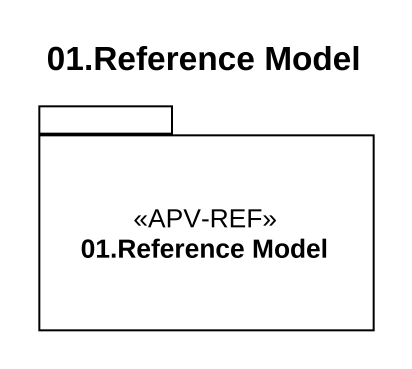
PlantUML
@startuml
title 01.Reference Model
package "01.Reference Model" as p01_Reference_Model <<APV-REF>> {
}
@enduml
